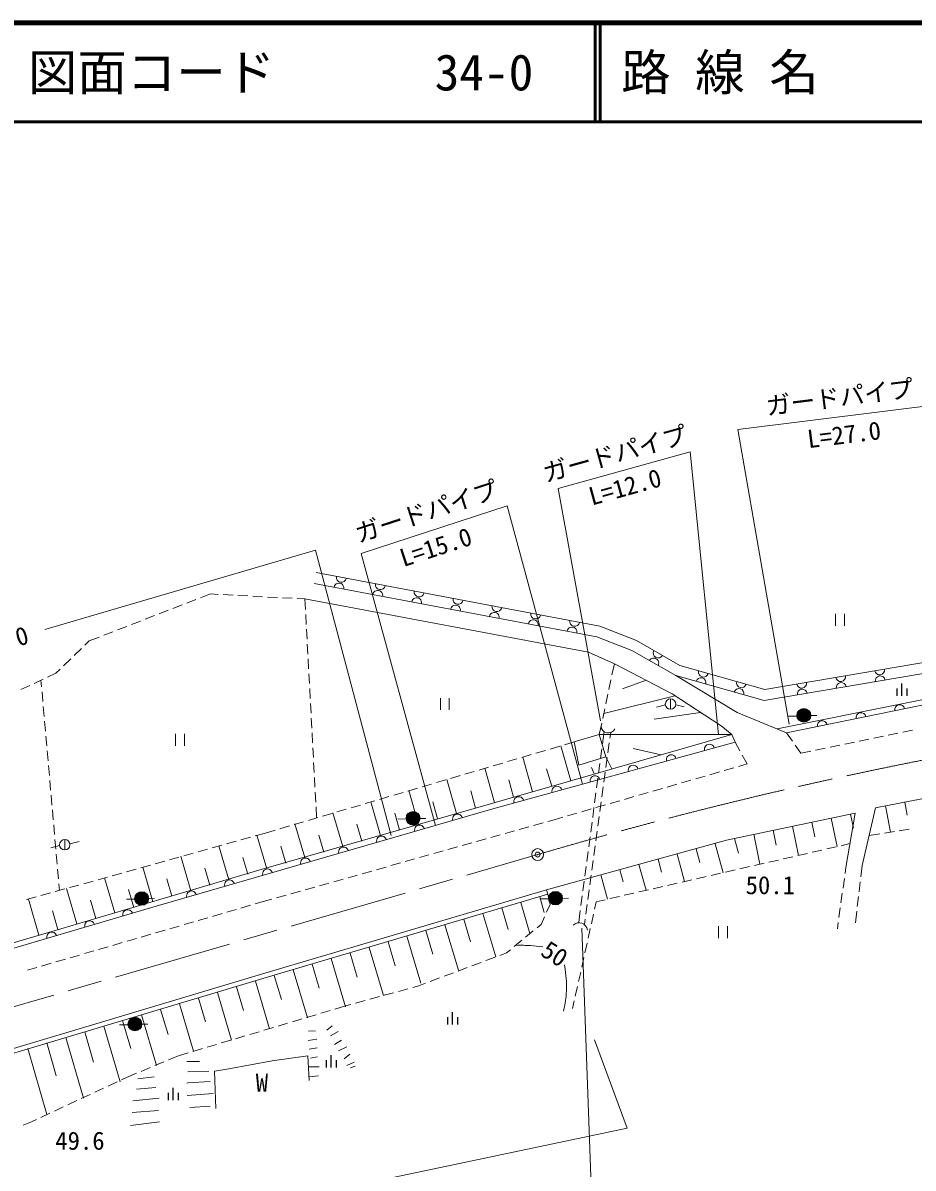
# Model space of a CAD drawing. Units: millimetres, scale not verified, with parts at other scales. Extents: x 40000 to 680000, y 20000 to 380000.
# Drawn here: x 119878 to 209908, y 264124 to 380000 of the extents above; entities that cross this region are included whole.
import ezdxf
from ezdxf.enums import TextEntityAlignment as Align

# ---------------------------------------------------------------- set-up
doc = ezdxf.new("R2010")
doc.units = ezdxf.units.MM
doc.header["$LTSCALE"] = 1000
doc.header["$PDMODE"] = 32
doc.header["$PDSIZE"] = 500
doc.linetypes.add('CHAIN', pattern=[18.5, 12, -1.5, 3.5, -1.5])
for name, color, linetype, lineweight in [('M-BGD', 7, 'Continuous', 13), ('M-BMK', 2, 'CHAIN', 13), ('M-BMK-SRVR', 3, 'Continuous', 13), ('M-STR-HTXT', 7, 'Continuous', 13), ('M-TTL', 2, 'Continuous', 140), ('M-TTL-LINE', 7, 'Continuous', 50)]:
    doc.layers.add(name, color=color, linetype=linetype, lineweight=lineweight)
doc.layers.add('M-TTL-TXT', color=7, linetype='Continuous')
doc.styles.add('ＭＳ ゴシック', font='')
doc.styles.get('ＭＳ ゴシック').set_extended_font_data('MS Gothic')

msp = doc.modelspace()

# ---------------------------------------------------------------- hatches: boundary and pattern name
at = {"layer": 'M-BGD'}
for points in [[(199543, 309863, 0.97359), (198188, 310030, 0.01338), (198183, 309994, 0.41421), (198798, 309249, 0.41421)], [(160020, 299455, 0.97359), (158665, 299622, 0.01338), (158660, 299585, 0.41421), (159275, 298840, 0.41421)], [(132573, 291333, 0.97359), (131218, 291500, 0.01338), (131213, 291464, 0.41421), (131828, 290719, 0.41421)], [(174421, 291371, 0.97359), (173065, 291537, 0.01338), (173061, 291501, 0.41421), (173676, 290756, 0.41421)], [(131883, 278632, 0.97359), (130528, 278799, 0.01338), (130523, 278763, 0.41421), (131138, 278018, 0.41421)]]:
    msp.add_hatch(color=256, dxfattribs=at).paths.add_polyline_path(points)

# ---------------------------------------------------------------- linework, layer by layer
for p, q in [((137846, 321826), (138851, 322215)), ((138851, 322215), (139628, 322174)), ((140127, 322148), (141126, 322095)), ((135048, 320744), (135980, 321105)), ((136447, 321285), (137379, 321646)), ((141625, 322069), (142624, 322016)), ((143123, 321989), (144121, 321936)), ((144621, 321910), (145619, 321857)), ((146119, 321831), (147117, 321778)), ((147617, 321751), (148394, 321710)), ((148451, 320636), (148394, 321710)), ((132250, 319662), (133182, 320023)), ((133649, 320203), (134581, 320564)), ((148532, 319138), (148478, 320137)), ((202057, 320195), (202057, 318995)), ((202957, 318995), (202957, 320195)), ((129452, 318579), (130384, 318940)), ((130851, 319121), (131783, 319481)), ((126581, 317469), (127586, 317858)), ((128053, 318038), (128985, 318399)), ((148612, 317640), (148559, 318639)), ((125069, 316002), (125787, 316698)), ((126146, 317047), (126581, 317469)), ((148693, 316142), (148639, 317141)), ((123993, 314958), (124710, 315654)), ((148773, 314645), (148720, 315643)), ((122378, 313806), (123198, 314187)), ((123198, 314187), (123634, 314610)), ((148854, 313147), (148800, 314145)), ((179455, 314029), (179695, 315159)), ((119658, 312540), (120565, 312962)), ((121018, 313173), (121925, 313595)), ((121765, 312817), (121706, 313493)), ((179143, 312561), (179351, 313539)), ((182900, 313483), (180506, 312625)), ((223907, 313653), (197117, 308158)), ((121896, 311323), (121809, 312319)), ((148935, 311649), (148881, 312648)), ((185819, 311921), (178622, 310108)), ((178831, 311094), (179039, 312072)), ((122027, 309828), (121940, 310825)), ((149015, 310151), (148961, 311150)), ((162102, 311683), (162102, 310483)), ((163002, 310483), (163002, 311683)), ((178519, 309627), (178727, 310605)), ((184855, 311010), (183955, 310760)), ((185376, 311606), (185382, 310553)), ((185898, 310998), (186757, 310785)), ((149096, 308653), (149042, 309652)), ((188424, 310221), (183717, 309562)), ((198185, 309851), (197322, 309866)), ((199546, 309912), (200163, 309920)), ((122159, 308334), (122071, 309330)), ((178175, 308008), (178415, 309138)), ((178655, 308286), (178490, 307048)), ((208868, 308220), (209847, 308422)), ((122290, 306840), (122202, 307836)), ((135306, 308053), (135306, 306853)), ((136206, 306853), (136206, 308053)), ((149176, 307155), (149122, 308154)), ((174644, 306949), (175624, 307239)), ((191562, 308002), (178175, 308008)), ((179044, 306154), (179180, 307144)), ((179248, 307640), (179323, 308186)), ((191919, 307230), (192398, 306344)), ((197117, 308158), (197696, 307334)), ((202991, 307012), (203970, 307213)), ((204460, 307314), (205440, 307515)), ((205929, 307616), (206909, 307817)), ((207399, 307918), (208378, 308119)), ((122421, 305346), (122333, 306342)), ((149257, 305658), (149203, 306656)), ((170328, 305676), (171287, 305959)), ((171766, 306100), (172725, 306383)), ((173205, 306525), (174164, 306808)), ((175277, 303316), (174265, 306840)), ((178424, 306552), (178293, 305561)), ((184418, 305946), (181612, 306588)), ((197984, 306925), (198563, 306101)), ((198563, 306101), (199563, 306307)), ((200052, 306407), (201032, 306609)), ((201522, 306709), (202501, 306911)), ((122552, 303851), (122464, 304848)), ((149337, 304160), (149283, 305158)), ((167450, 304826), (168409, 305109)), ((168889, 305251), (169848, 305534)), ((171433, 302211), (170427, 305712)), ((178227, 305065), (178095, 304074)), ((179455, 304518), (178822, 305736)), ((178841, 304667), (178977, 305658)), ((193114, 305019), (192243, 304767)), ((192635, 305904), (193114, 305019)), ((149418, 302662), (149364, 303660)), ((163134, 303553), (164093, 303836)), ((164573, 303977), (165532, 304260)), ((166012, 304402), (166971, 304685)), ((167588, 301107), (166589, 304585)), ((173355, 302764), (172849, 304525)), ((177663, 304002), (177395, 304658)), ((178638, 303181), (178773, 304172)), ((188881, 303794), (187920, 303517)), ((190322, 304211), (189361, 303933)), ((191763, 304628), (190802, 304350)), ((122683, 302357), (122595, 303353)), ((158818, 302279), (159778, 302562)), ((160257, 302703), (161216, 302986)), ((161696, 303128), (162655, 303411)), ((163744, 300002), (162751, 303458)), ((169510, 301659), (169007, 303409)), ((178029, 303578), (177898, 302587)), ((178434, 301695), (178570, 302686)), ((184558, 302544), (183597, 302267)), ((185999, 302961), (185038, 302683)), ((187440, 303378), (186479, 303100)), ((122814, 300863), (122726, 301859)), ((149498, 301164), (149444, 302163)), ((154503, 301005), (155462, 301288)), ((155941, 301429), (156900, 301713)), ((157380, 301854), (158339, 302137)), ((159901, 298893), (158900, 302327)), ((165666, 300554), (165166, 302294)), ((177832, 302091), (177700, 301100)), ((180235, 301294), (179275, 301016)), ((181676, 301711), (180715, 301433)), ((183117, 302128), (182156, 301850)), ((122945, 299369), (122858, 300365)), ((149583, 299590), (149525, 300665)), ((151625, 300156), (152584, 300439)), ((153064, 300580), (154023, 300863)), ((156060, 297774), (155062, 301200)), ((161821, 299450), (161325, 301178)), ((177353, 300461), (176393, 300183)), ((177634, 300604), (177503, 299613)), ((178794, 300877), (177834, 300600)), ((178231, 300209), (178366, 301200)), ((207103, 300768), (207618, 298113)), ((209066, 301149), (209324, 299821)), ((147309, 298882), (148268, 299165)), ((148748, 299306), (149707, 299589)), ((150187, 299731), (151146, 300014)), ((152220, 296656), (151225, 300073)), ((157980, 298334), (157480, 300051)), ((158661, 299443), (157799, 299458)), ((160022, 299503), (160640, 299511)), ((172490, 299063), (171527, 298792)), ((173600, 299375), (172971, 299198)), ((174471, 299627), (173600, 299375)), ((175912, 300044), (174952, 299766)), ((177437, 299117), (177305, 298126)), ((178027, 298723), (178163, 299714)), ((199661, 299129), (199971, 297652)), ((201618, 299541), (202224, 296656)), ((203575, 299952), (203878, 298509)), ((123076, 297874), (122989, 298871)), ((143368, 297736), (144410, 298026)), ((144539, 294419), (143549, 297818)), ((144410, 298026), (145391, 298316)), ((145871, 298457), (146830, 298740)), ((148379, 295538), (147387, 298945)), ((150299, 296097), (149802, 297805)), ((154140, 297215), (153641, 298928)), ((168159, 297843), (167196, 297572)), ((169602, 298250), (168640, 297979)), ((171046, 298656), (170084, 298385)), ((177824, 297237), (177960, 298228)), ((193789, 297896), (194425, 294870)), ((195746, 298307), (196064, 296794)), ((197704, 298718), (198324, 295763)), ((206537, 297943), (205463, 297774)), ((208019, 298176), (207031, 298020)), ((209501, 298409), (208513, 298253)), ((123586, 296771), (122686, 296521)), ((123207, 296380), (123120, 297376)), ((124107, 297367), (124113, 296314)), ((124624, 296945), (125570, 297186)), ((139034, 296527), (139997, 296796)), ((140698, 293301), (139699, 296732)), ((140479, 296930), (141442, 297199)), ((141923, 297333), (142887, 297601)), ((146459, 294978), (145963, 296682)), ((165271, 297030), (164308, 296759)), ((166715, 297436), (165752, 297165)), ((177239, 297630), (177108, 296639)), ((177620, 295751), (177756, 296741)), ((189906, 296942), (190702, 294017)), ((191836, 297467), (192234, 296005)), ((203516, 296952), (202632, 296749)), ((123338, 294886), (123251, 295882)), ((134699, 295319), (135662, 295588)), ((136858, 292182), (135834, 295697)), ((136144, 295722), (137107, 295990)), ((137589, 296125), (138552, 296393)), ((142619, 293860), (142124, 295559)), ((160939, 295810), (159977, 295539)), ((162383, 296217), (161421, 295945)), ((163827, 296623), (162864, 296352)), ((177042, 296143), (176910, 295152)), ((186046, 295892), (186800, 293124)), ((187976, 296417), (188353, 295033)), ((197758, 295633), (196783, 295410)), ((199220, 295968), (198246, 295745)), ((200683, 296303), (199708, 296080)), ((202145, 296638), (201170, 296414)), ((123469, 293392), (123382, 294388)), ((130364, 294111), (131327, 294379)), ((131809, 294514), (132772, 294782)), ((133017, 291064), (131997, 294566)), ((133254, 294916), (134217, 295185)), ((138778, 292741), (138278, 294457)), ((156608, 294590), (155645, 294319)), ((158052, 294997), (157089, 294726)), ((159495, 295403), (158533, 295132)), ((176844, 294656), (176713, 293665)), ((177417, 294264), (177553, 295255)), ((182187, 294842), (182897, 292230)), ((184117, 295367), (184472, 294061)), ((193372, 294629), (192397, 294406)), ((194834, 294964), (193859, 294740)), ((196296, 295298), (195321, 295075)), ((203114, 294553), (203027, 293926)), ((204617, 293583), (204755, 294756)), ((126029, 292903), (126993, 293171)), ((127474, 293305), (128438, 293574)), ((129177, 289945), (128144, 293492)), ((128919, 293708), (129882, 293977)), ((134938, 291623), (134426, 293380)), ((152276, 293370), (151314, 293099)), ((153720, 293777), (152758, 293506)), ((155164, 294184), (154201, 293912)), ((176647, 293169), (176515, 292178)), ((177214, 292778), (177349, 293769)), ((178327, 293792), (178995, 291337)), ((180257, 294317), (180591, 293089)), ((187523, 293290), (186548, 293066)), ((188985, 293624), (188010, 293401)), ((190447, 293959), (189473, 293736)), ((191910, 294294), (190935, 294071)), ((202958, 293431), (202821, 292440)), ((123140, 292097), (124103, 292365)), ((123572, 292218), (123513, 292893)), ((125337, 288827), (124291, 292418)), ((124584, 292500), (125548, 292768)), ((131097, 290504), (130573, 292304)), ((147945, 292151), (146982, 291879)), ((149389, 292557), (148426, 292286)), ((150832, 292964), (149870, 292693)), ((172835, 292275), (172967, 291828)), ((177010, 291292), (177146, 292283)), ((183137, 292285), (182162, 292062)), ((184599, 292620), (183624, 292397)), ((186061, 292955), (185086, 292732)), ((204442, 292093), (204559, 293086)), ((120250, 291291), (121213, 291560)), ((121496, 287708), (120437, 291344)), ((121695, 291694), (122658, 291963)), ((127257, 289386), (126721, 291227)), ((131215, 291321), (130352, 291336)), ((132576, 291382), (133194, 291390)), ((144428, 291160), (143373, 290853)), ((145057, 291337), (144428, 291160)), ((146501, 291744), (145538, 291473)), ((170224, 291013), (171163, 287853)), ((172142, 291583), (172611, 290003)), ((173062, 291358), (172200, 291374)), ((172967, 291828), (173202, 290809)), ((174423, 291419), (175041, 291427)), ((176449, 291682), (176318, 290691)), ((177866, 291078), (177696, 290312)), ((178750, 291281), (177866, 291078)), ((180212, 291616), (179238, 291392)), ((181674, 291950), (180700, 291727)), ((202752, 291945), (202615, 290954)), ((204267, 290603), (204384, 291597)), ((123416, 288267), (122868, 290150)), ((140013, 289875), (139053, 289596)), ((141453, 290294), (140493, 290015)), ((142893, 290713), (141933, 290434)), ((166390, 289874), (167692, 285492)), ((168307, 290443), (168958, 288252)), ((173202, 290809), (172842, 290015)), ((176252, 290196), (176087, 288958)), ((176807, 289806), (176942, 290797)), ((177588, 289824), (177372, 288848)), ((202546, 290459), (202408, 289469)), ((204072, 288934), (204209, 290107)), ((135692, 288617), (134732, 288338)), ((137132, 289037), (136172, 288757)), ((138573, 289456), (137613, 289176)), ((162556, 288734), (163921, 284140)), ((164473, 289304), (165156, 287007)), ((172276, 288765), (171882, 288442)), ((172635, 289560), (172276, 288765)), ((176664, 288765), (176739, 289311)), ((190223, 288600), (190223, 287400)), ((191123, 287400), (191123, 288600)), ((202340, 288973), (202253, 288346)), ((132812, 287779), (131852, 287500)), ((134252, 288198), (133292, 287919)), ((158722, 287595), (160138, 282830)), ((160639, 288164), (161347, 285782)), ((171495, 288125), (170722, 287491)), ((177264, 288360), (177047, 287383)), ((128491, 286521), (127531, 286242)), ((129931, 286941), (128971, 286661)), ((131372, 287360), (130411, 287080)), ((154887, 286455), (156339, 281572)), ((156805, 287025), (157530, 284583)), ((169175, 286223), (168781, 285900)), ((170335, 287174), (169562, 286540)), ((176939, 286895), (176722, 285919)), ((124170, 285264), (123210, 284984)), ((125611, 285683), (124650, 285404)), ((127051, 286102), (126091, 285823)), ((151053, 285316), (152499, 280450)), ((152970, 285886), (153693, 283453)), ((167630, 285468), (166693, 285117)), ((168781, 285900), (168098, 285644)), ((176614, 285431), (176398, 284454)), ((121290, 284425), (120330, 284146)), ((122730, 284845), (121770, 284565)), ((147219, 284176), (148660, 279328)), ((149136, 284746), (149856, 282322)), ((164821, 284416), (163884, 284065)), ((166225, 284942), (165289, 284591)), ((176289, 283966), (176073, 282990)), ((143385, 283037), (144820, 278205)), ((145302, 283607), (146020, 281191)), ((160607, 282836), (159924, 282580)), ((162011, 283363), (161075, 283012)), ((163416, 283889), (162480, 283538)), ((139550, 281897), (140981, 277083)), ((141467, 282467), (142183, 280060)), ((157372, 281874), (156408, 281608)), ((158818, 282274), (157854, 282008)), ((159924, 282580), (159299, 282408)), ((175965, 282502), (175748, 281526)), ((135716, 280758), (137145, 275951)), ((137633, 281328), (138347, 278924)), ((152411, 280501), (151441, 280212)), ((153035, 280674), (152411, 280501)), ((154481, 281074), (153517, 280807)), ((155926, 281474), (154962, 281207)), ((175640, 281037), (175470, 280271)), ((131882, 279619), (133401, 274506)), ((133799, 280188), (134559, 277632)), ((149525, 279641), (148566, 279355)), ((150962, 280069), (150004, 279784)), ((128047, 278479), (129717, 272860)), ((130524, 278620), (129662, 278635)), ((129965, 279049), (130800, 276239)), ((131886, 278680), (132503, 278688)), ((145212, 278356), (144254, 278070)), ((146650, 278784), (145691, 278498)), ((148087, 279213), (147129, 278927)), ((150625, 278095), (151149, 278514)), ((124209, 277354), (125992, 271195)), ((126130, 277910), (127021, 274831)), ((140900, 277070), (139941, 276785)), ((142337, 277499), (141379, 277213)), ((143775, 277927), (142816, 277641)), ((148718, 277028), (149612, 277172)), ((148749, 277994), (149478, 278005)), ((150992, 277518), (151778, 277938)), ((151394, 276645), (152110, 277082)), ((120367, 276242), (122303, 269553)), ((122288, 276798), (123256, 273453)), ((136587, 275785), (135618, 275496)), ((138025, 276213), (137066, 275928)), ((139462, 276642), (138504, 276356)), ((148841, 276144), (149643, 276288)), ((151796, 275998), (152634, 276383)), ((134142, 274879), (133220, 274493)), ((135618, 275496), (134604, 275072)), ((136442, 274918), (137737, 274918)), ((148975, 275240), (149663, 275384)), ((152372, 275177), (152949, 275666)), ((152652, 274513), (153386, 274845)), ((131374, 273722), (130360, 273298)), ((132758, 274300), (131836, 273915)), ((136555, 273859), (138682, 273941)), ((148744, 274362), (149838, 274356)), ((153019, 274286), (153473, 274426)), ((129401, 272851), (128495, 272428)), ((130360, 273298), (129854, 273062)), ((131495, 273163), (133160, 273348)), ((148804, 273350), (149787, 273452)), ((126682, 271584), (125775, 271161)), ((128041, 272217), (127135, 271795)), ((130981, 270922), (133663, 271200)), ((131361, 272094), (133334, 272289)), ((136504, 271485), (139135, 271670)), ((123963, 270316), (123056, 269894)), ((125322, 270950), (124416, 270527)), ((136750, 270242), (138806, 270396)), ((121244, 269049), (120737, 268813)), ((122603, 269683), (121697, 269260)), ((130919, 269751), (133602, 269966)), ((120737, 268813), (119905, 268469)), ((130755, 268425), (133684, 268795))]:
    msp.add_line(p, q, dxfattribs=at)
at = {"layer": 'M-BGD', "lineweight": 25}
for p, q in [((208774, 311903), (208774, 313153)), ((208274, 312653), (208274, 311903)), ((209274, 312653), (209274, 311903)), ((162821, 279395), (162821, 278645)), ((163321, 278645), (163321, 279895)), ((163821, 279395), (163821, 278645)), ((150552, 275052), (150552, 274302)), ((151052, 274302), (151052, 275552)), ((151552, 275052), (151552, 274302)), ((134567, 271741), (134567, 270991)), ((135067, 270991), (135067, 272241)), ((135567, 271741), (135567, 270991))]:
    msp.add_line(p, q, dxfattribs=at)
at = {"layer": 'M-BGD'}
for points in [[(149529, 324373), (178230, 318955), (181935, 317504), (186326, 314980), (194918, 312551), (218120, 316510)], [(218305, 315426), (194858, 311425), (185896, 313959), (181458, 316510), (177925, 317893), (149325, 323292)], [(148394, 321710), (177075, 316335), (179695, 315159)], [(179695, 315159), (185546, 312099), (190506, 308862), (191562, 308002)], [(185896, 313959), (192127, 310237), (197117, 308158)], [(223907, 313653), (222042, 313768), (196158, 308558)], [(191919, 307230), (191562, 308002), (175049, 303250), (143747, 294256), (121887, 287811), (90668, 278694), (74269, 273949)], [(191919, 307230), (167415, 300488), (133348, 290627), (108399, 283261), (74447, 273317)], [(204755, 294756), (206121, 300577), (234575, 306101), (251356, 299567), (261810, 296657)], [(172835, 292275), (191026, 297316), (204035, 300048), (203114, 294553)], [(77013, 264177), (116201, 275421), (144358, 283856), (172835, 292275)], [(77141, 263730), (116333, 274974), (144491, 283410), (172967, 291828)], [(139402, 270149), (139263, 273925), (140689, 274162), (145084, 274994), (148678, 275469), (148827, 272974)], [(136452, 272718), (136565, 272739), (138826, 272893)]]:
    msp.add_lwpolyline(points, dxfattribs=at)
msp.add_lwpolyline([(175624, 307239), (176113, 304880), (178822, 305736), (178175, 308008)], close=True, dxfattribs=at)
for centre in [(185377, 311079), (124108, 296841)]:
    msp.add_circle(centre, 527, dxfattribs=at)
at = {"layer": 'M-BGD', "lineweight": 25}
for centre in [(198863, 309929), (159340, 299520), (131893, 291399), (173741, 291436), (131203, 278697)]:
    msp.add_circle(centre, 683, dxfattribs=at)
at = {"layer": 'M-BGD'}
for centre, radius, start, end in [((151833, 322818), 500, 349.31062, 169.31062), ((152088, 323890), 500, 169.31062, 349.31062), ((155764, 322076), 500, 349.31062, 169.31062), ((156018, 323148), 500, 169.31062, 349.31062), ((159949, 322406), 500, 169.31062, 349.31062), ((159694, 321334), 500, 349.31062, 169.31062), ((163625, 320593), 500, 349.31062, 169.31062), ((163880, 321664), 500, 169.31062, 349.31062), ((167810, 320922), 500, 169.31062, 349.31062), ((167556, 319851), 500, 349.31062, 169.31062), ((171741, 320180), 500, 169.31062, 349.31062), ((171486, 319109), 500, 349.31062, 169.31062), ((175417, 318367), 500, 349.31062, 169.31062), ((175671, 319438), 500, 169.31062, 349.31062), ((184130, 316242), 500, 150.10958, 330.10958), ((183677, 315234), 500, 330.10958, 150.10958), ((188697, 314310), 500, 164.217, 344.217), ((206519, 314531), 500, 189.68373, 9.68373), ((188452, 313236), 500, 344.217, 164.217), ((192547, 313222), 500, 164.217, 344.217), ((198633, 313185), 500, 189.68373, 9.68373), ((202576, 313858), 500, 189.68373, 9.68373), ((202638, 312753), 500, 9.68373, 189.68373), ((206581, 313426), 500, 9.68373, 189.68373), ((192301, 312148), 500, 344.217, 164.217), ((198695, 312080), 500, 9.68373, 189.68373), ((208553, 310504), 500, 11.59061, 191.59061), ((200716, 308897), 500, 11.59061, 191.59061), ((204635, 309700), 500, 11.59061, 191.59061), ((179085, 308880), 734, 183.16437, 333.90902), ((185452, 305451), 500, 15.38432, 195.38432), ((189309, 306512), 500, 15.38432, 195.38432), ((181595, 304389), 500, 15.38432, 195.38432), ((177739, 303328), 500, 15.38432, 195.38432), ((173882, 302267), 500, 15.38432, 195.38432), ((170025, 301206), 500, 15.38432, 195.38432), ((163830, 299450), 500, 16.14313, 196.14313), ((159988, 298338), 500, 16.14313, 196.14313), ((156145, 297226), 500, 16.14313, 196.14313), ((148461, 295001), 500, 16.14313, 196.14313), ((152303, 296113), 500, 16.14313, 196.14313), ((144618, 293889), 500, 16.14313, 196.14313), ((140776, 292777), 500, 16.14313, 196.14313), ((136934, 291665), 500, 16.14313, 196.14313), ((130465, 289776), 500, 16.44861, 196.44861), ((126628, 288643), 500, 16.44861, 196.44861), ((176127, 288116), 842, 6.75328, 135.07635), ((122792, 287510), 500, 16.44861, 196.44861)]:
    msp.add_arc(centre, radius, start, end, dxfattribs=at)
for points in [[(169713, 286664), (170425, 286668), (170626, 286672), (171210, 286634), (171696, 286603), (171862, 286585), (172450, 286512)], [(174652, 284678), (174822, 283490), (174902, 283082), (174844, 282057), (174798, 281251), (174747, 280934), (174547, 280013)]]:
    msp.add_open_spline(points, degree=3, knots=[0, 0, 0, 0, 1, 1, 1, 2, 2, 2, 2], dxfattribs=at)
at = {"layer": 'M-BMK'}
msp.add_line((75948, 267970), (171938, 295851), dxfattribs=at)
msp.add_arc((295813, -124973), 438677, 93.37157, 106.40245, dxfattribs=at)
at = {"layer": 'M-BMK-SRVR'}
msp.add_circle((171938, 295851), 600, dxfattribs=at)
msp.add_point((171938, 295851), dxfattribs=at)
at = {"layer": 'M-STR-HTXT'}
for points in [[(197375, 309034), (192197, 338847), (214140, 341589), (223460, 314224)], [(178306, 309393), (174027, 332879), (187363, 336592), (190241, 308003)], [(161602, 298805), (154094, 326320), (168867, 331131), (176477, 302981)], [(157128, 297794), (149462, 326654), (122107, 318605)], [(176397, 288416), (177501, 258606), (217137, 259616)], [(80272, 252567), (81579, 247214), (180983, 268162), (177701, 277099)]]:
    msp.add_lwpolyline(points, dxfattribs=at)
at = {"layer": 'M-TTL'}
msp.add_line((680000, 380000), (40000, 380000), dxfattribs=at)
at = {"layer": 'M-TTL-LINE'}
for p, q in [((177750, 380000), (177750, 370000)), ((178250, 380000), (178250, 370000)), ((40000, 370000), (680000, 370000))]:
    msp.add_line(p, q, dxfattribs=at)

# ---------------------------------------------------------------- texts
at = {"layer": 'M-BGD', "style": 'ＭＳ ゴシック'}
for s, p in [('50.1', (195466, 291289)), ('W', (144051, 271295)), ('49.6', (125645, 265429))]:
    msp.add_text(s, height=1833, dxfattribs=at).set_placement(p, align=Align.BOTTOM_CENTER)
msp.add_text('50', height=1833, rotation=327.338, dxfattribs=at).set_placement((172865, 284579), align=Align.BOTTOM_CENTER)
at = {"layer": 'M-STR-HTXT', "style": 'ＭＳ ゴシック'}
for s, rotation, p in [('ガードパイプ', 7.122, (202663, 340686)), ('L=27.0', 7.122, (203109, 336884)), ('ガードパイプ', 15.557, (180138, 334994)), ('ガードパイプ', 18.04, (161131, 329178)), ('L=12.0', 15.557, (181165, 331632)), ('L=15.0', 18.04, (162084, 325567)), ('ガードパイプ\u3000L=135.0', 16.396, (108195, 313022))]:
    msp.add_text(s, height=1833, rotation=rotation, dxfattribs=at).set_placement(p, align=Align.BOTTOM_CENTER)
at = {"layer": 'M-TTL-TXT', "style": 'ＭＳ ゴシック'}
for s, p in [('図面コード', (120380, 375000)), ('34-0', (161521, 375000)), ('路 線 名', (180380, 375000))]:
    msp.add_text(s, height=3666, dxfattribs=at).set_placement(p, align=Align.MIDDLE_LEFT)

doc.saveas('drawing.dxf')
